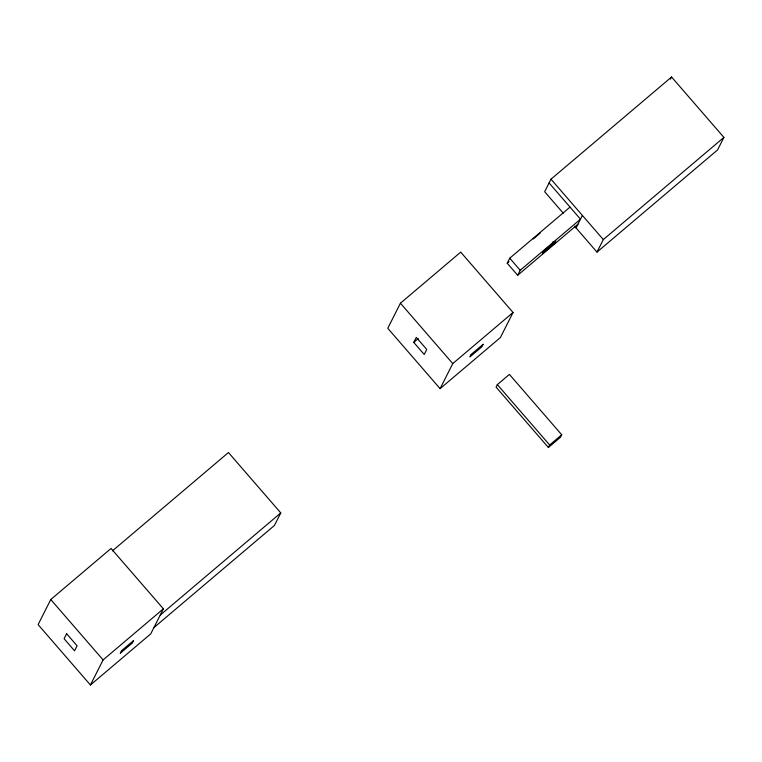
<?xml version="1.0" encoding="UTF-8"?>
<svg xmlns="http://www.w3.org/2000/svg" width="762" height="762" viewBox="0 0 762 762"><rect width="100%" height="100%" fill="white"/><g stroke="black" fill="none" stroke-linecap="round" stroke-linejoin="round"><path stroke-width="1.14" d="M50.768 599.542L38.1 624.611L90.43 684.99L150.714 633.898L163.382 608.828L111.052 548.449L50.768 599.542L103.099 659.921L90.43 684.99M112.414 550.878L228.457 452.533L280.787 512.912L274.453 525.447L153.886 627.631M400.431 303.209L387.763 328.279L440.093 388.658L500.386 337.566L513.045 312.496L460.715 252.117L400.431 303.209L452.761 363.588L440.093 388.658M413.766 342.405L416.3 337.385L426.758 349.463L424.224 354.482L413.766 342.405L418.262 338.585M577.958 224.19L517.674 275.282L507.206 263.214L509.74 258.194L570.024 207.102M574.567 226.228L596.998 252.108L717.566 149.924L723.9 137.389L671.57 77.01L550.993 179.194L544.668 191.729L563.27 213.198M517.674 275.282L520.208 270.272L580.492 219.18L549.097 182.956M554.479 243.373L555.746 240.868L543.687 251.089L542.42 253.594L554.479 243.373L552.983 241.649M576.062 227.952L582.397 215.417M497.338 384.62L496.072 387.125L548.402 447.504L560.461 437.283L561.727 434.778L509.397 374.399L497.338 384.62L549.669 444.998L548.402 447.504M670.512 79.096L671.57 77.01M596.998 252.108L603.323 239.573L723.9 137.389M533.219 239.011L540.115 233.172M507.206 263.214L509.006 261.68M103.099 659.921L163.382 608.828M452.761 363.588L513.045 312.496M160.21 615.096L280.787 512.912M549.669 444.998L561.727 434.778M550.993 179.194L603.323 239.573M509.74 258.194L520.208 270.272M66.627 633.727L64.094 638.737L74.562 650.815L77.095 645.805L66.627 633.727M121.51 650.767L120.244 653.272L132.302 643.061L133.569 640.547L121.51 650.767M471.173 354.435L469.906 356.94L481.965 346.72L483.232 344.214L471.173 354.435"/></g></svg>
